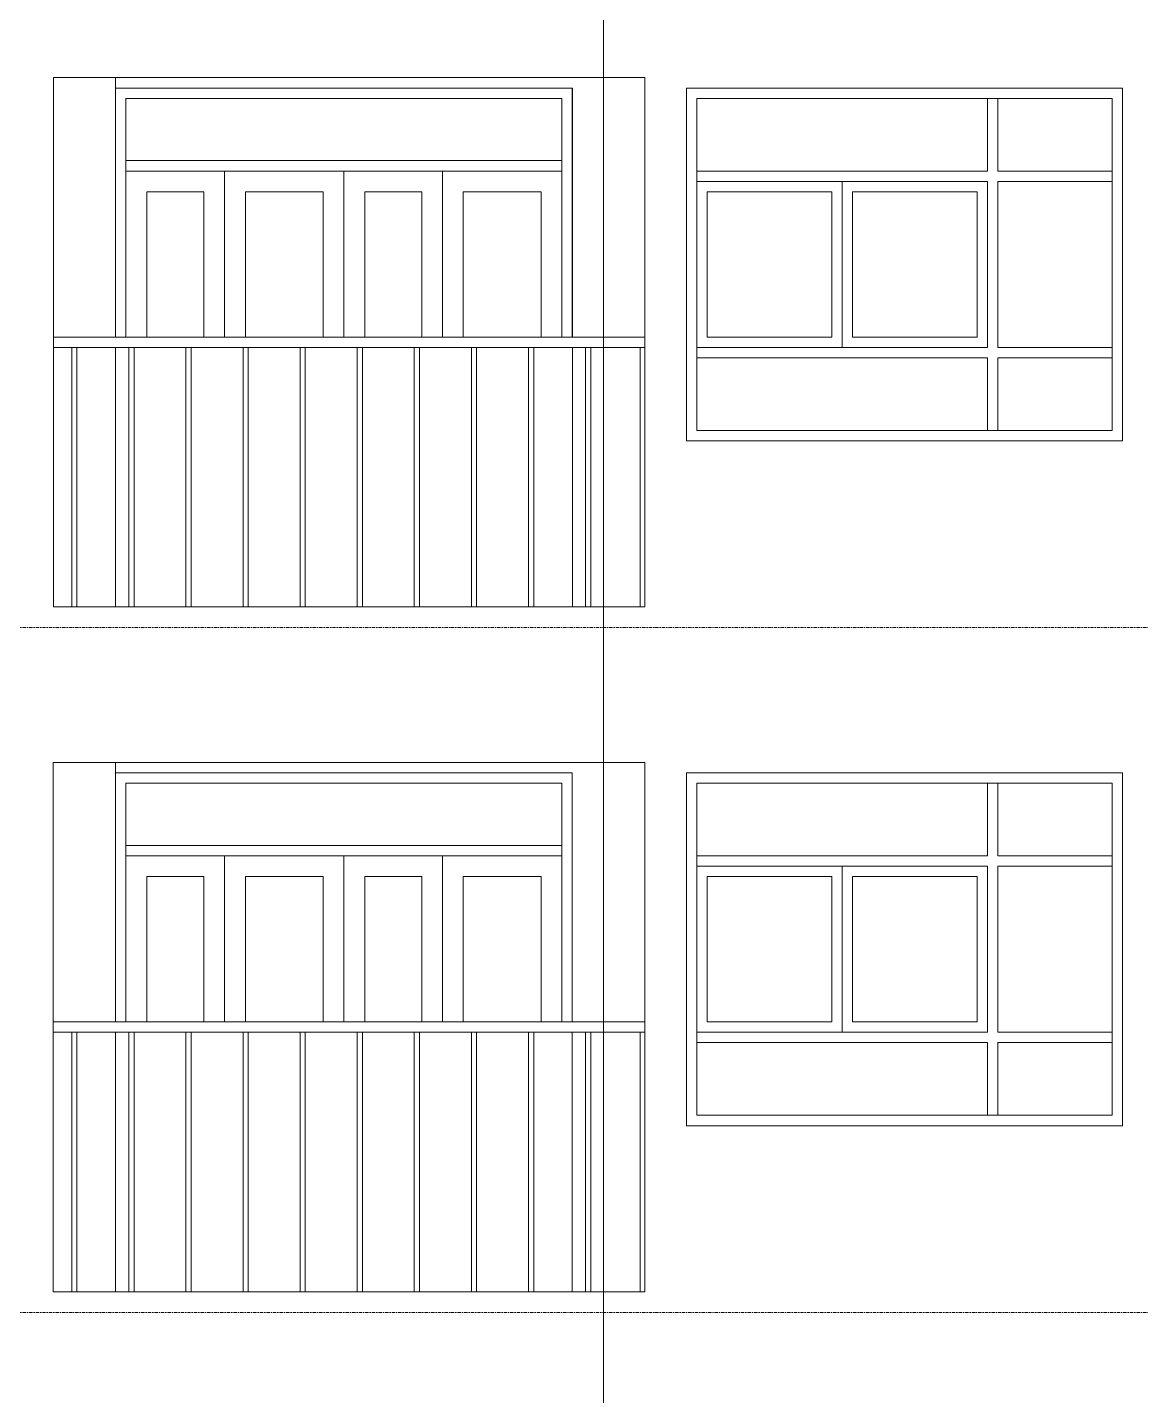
# Model space of a CAD drawing. Header units: millimetres. Extents: x -10599 to 108788, y -9455 to 93550.
# Drawn here: x 17126 to 22488, y 18199 to 24792 of the extents above; entities that cross this region are included whole.
import ezdxf

# ---------------------------------------------------------------- set-up
doc = ezdxf.new("R2010")
doc.units = ezdxf.units.MM
doc.linetypes.add('Centre', pattern=[31.75, 6.35, -4.7625, 15.875, -4.7625])
doc.linetypes.add('Grid Line', pattern=[4.2, 3, -0.6, 0, -0.6])
for name, color, linetype, lineweight in [('CUA', 31, 'Continuous', 9), ('NET THAY 1', 41, 'Continuous', 5), ('NET THAY 2', 55, 'Continuous', 5), ('NET-THAY', 2, 'Continuous', 9), ('TRUC', 225, 'Continuous', 5)]:
    doc.layers.add(name, color=color, linetype=linetype, lineweight=lineweight)

# ---------------------------------------------------------------- blocks, each defined once
blk = doc.blocks.new('CUA LO GIA - DB6-1834141-MẶT ĐỨNG 1-14')
at = {"layer": 'CUA'}
for p, q in [((19750.5, 21200), (17550.5, 21200)), ((19750.5, 21200), (19750.5, 20000)), ((17600.5, 21150), (17600.5, 20000)), ((17600.5, 21150), (19700.5, 21150)), ((19700.5, 20000), (19700.5, 21150)), ((19700.5, 20850), (17600.5, 20850)), ((17600.5, 20850), (17600.5, 20800)), ((19700.5, 20800), (19700.5, 20850)), ((17600.5, 20800), (19700.5, 20800)), ((18075.5, 20800), (17600.5, 20800)), ((17600.5, 20800), (17600.5, 20000)), ((18075.5, 20000), (18075.5, 20800)), ((18650.5, 20000), (18650.5, 20800)), ((18650.5, 20800), (18650.5, 20000)), ((19125.5, 20800), (19125.5, 20000)), ((19700.5, 20800), (19125.5, 20800)), ((19700.5, 20000), (19700.5, 20800)), ((17700.5, 20000), (17700.5, 20700)), ((17700.5, 20700), (17975.5, 20700)), ((17975.5, 20700), (17975.5, 20000)), ((18175.5, 20700), (18550.5, 20700)), ((18175.5, 20000), (18175.5, 20700)), ((18550.5, 20700), (18550.5, 20000)), ((18750.5, 20000), (18750.5, 20700)), ((18750.5, 20700), (19025.5, 20700)), ((19025.5, 20700), (19025.5, 20000)), ((19225.5, 20700), (19600.5, 20700)), ((19225.5, 20000), (19225.5, 20700)), ((19600.5, 20700), (19600.5, 20000))]:
    blk.add_line(p, q, dxfattribs=at)
blk = doc.blocks.new('X-PHONG NGU 2 - X-PHONG NGU 2_Recovery_-V92-MẶT ĐỨNG 1-14')
at = {"layer": 'CUA'}
for p, q in [((20350.5, 21150), (20350.5, 19550)), ((20350.5, 21150), (22350.5, 21150)), ((21800.5, 21150), (21750.5, 21150)), ((21750.5, 20800), (21750.5, 21150)), ((21800.5, 21150), (21800.5, 20800)), ((22350.5, 19550), (22350.5, 21150)), ((21750.5, 20800), (20350.5, 20800)), ((20350.5, 20800), (20350.5, 20750)), ((22350.5, 20800), (21800.5, 20800)), ((22350.5, 20800), (22350.5, 20750)), ((21050.5, 20750), (20350.5, 20750)), ((20350.5, 19950), (20350.5, 20750)), ((20350.5, 20750), (21750.5, 20750)), ((21050.5, 20750), (21050.5, 19950)), ((21750.5, 19950), (21750.5, 20750)), ((21800.5, 20750), (21800.5, 19950)), ((21800.5, 20750), (22350.5, 20750)), ((20400.5, 20700), (20400.5, 20000)), ((20400.5, 20700), (21000.5, 20700)), ((21000.5, 20000), (21000.5, 20700)), ((21100.5, 20700), (21700.5, 20700)), ((21100.5, 20700), (21100.5, 20000)), ((21700.5, 20000), (21700.5, 20700)), ((20400.5, 20000), (21000.5, 20000)), ((21100.5, 20000), (21700.5, 20000)), ((21050.5, 19950), (20350.5, 19950)), ((20350.5, 19950), (21750.5, 19950)), ((20350.5, 19900), (20350.5, 19950)), ((21800.5, 19950), (22350.5, 19950)), ((22350.5, 19950), (22350.5, 19900)), ((21750.5, 19900), (20350.5, 19900)), ((21750.5, 19550), (21750.5, 19900)), ((21800.5, 19900), (21800.5, 19550)), ((22350.5, 19900), (21800.5, 19900)), ((20350.5, 19550), (22350.5, 19550)), ((21800.5, 19550), (21750.5, 19550))]:
    blk.add_line(p, q, dxfattribs=at)
blk = doc.blocks.new('Railing - 25mm-V90-MẶT ĐỨNG 1-14')
at = {"layer": 'NET THAY 2'}
for p, q in [((16636.6, 18700), (16636.6, 19950)), ((16661.6, 18700), (16661.6, 19950))]:
    blk.add_line(p, q, dxfattribs=at)
blk = doc.blocks.new('Railing - 25mm-V91-MẶT ĐỨNG 1-14')
at = {"layer": 'NET THAY 2'}
blk.add_line((13924.1, 18700), (13924.1, 19950), dxfattribs=at)
blk = doc.blocks.new('Railing - Railing-1914979-MẶT ĐỨNG 1-14')
at = {"extrusion": (0, 0, -1), "zscale": -1}
for name, p in [('Railing - 25mm-V90-MẶT ĐỨNG 1-14', (-34001, 0)), ('Railing - 25mm-V90-MẶT ĐỨNG 1-14', (-34276, 0)), ('Railing - 25mm-V90-MẶT ĐỨNG 1-14', (-34551, 0)), ('Railing - 25mm-V90-MẶT ĐỨNG 1-14', (-34826, 0)), ('Railing - 25mm-V90-MẶT ĐỨNG 1-14', (-35101, 0)), ('Railing - 25mm-V90-MẶT ĐỨNG 1-14', (-35376, 0)), ('Railing - 25mm-V90-MẶT ĐỨNG 1-14', (-35651, 0)), ('Railing - 25mm-V90-MẶT ĐỨNG 1-14', (-35926, 0)), ('Railing - 25mm-V90-MẶT ĐỨNG 1-14', (-36201, 0)), ('Railing - 25mm-V90-MẶT ĐỨNG 1-14', (-36476, 0)), ('Railing - 25mm-V91-MẶT ĐỨNG 1-14', (-34001, 0))]:
    blk.add_blockref(name, p, dxfattribs=at)
blk = doc.blocks.new('Top Rail Type - Top Rail_Internal_-1914980-MẶT ĐỨNG 1-14')
at = {"layer": 'NET THAY 1'}
for p, q in [((20100.5, 19650), (17250.5, 19650)), ((17250.5, 19600), (20100.5, 19600))]:
    blk.add_line(p, q, dxfattribs=at)
blk = doc.blocks.new('Railing - Railing-1915036-MẶT ĐỨNG 1-14')
at = {"extrusion": (0, 0, -1), "zscale": -1}
for name, p in [('Railing - 25mm-V90-MẶT ĐỨNG 1-14', (-34001, 3300)), ('Railing - 25mm-V90-MẶT ĐỨNG 1-14', (-34276, 3300)), ('Railing - 25mm-V90-MẶT ĐỨNG 1-14', (-34551, 3300)), ('Railing - 25mm-V90-MẶT ĐỨNG 1-14', (-34826, 3300)), ('Railing - 25mm-V90-MẶT ĐỨNG 1-14', (-35101, 3300)), ('Railing - 25mm-V90-MẶT ĐỨNG 1-14', (-35376, 3300)), ('Railing - 25mm-V90-MẶT ĐỨNG 1-14', (-35651, 3300)), ('Railing - 25mm-V90-MẶT ĐỨNG 1-14', (-35926, 3300)), ('Railing - 25mm-V90-MẶT ĐỨNG 1-14', (-36201, 3300)), ('Railing - 25mm-V90-MẶT ĐỨNG 1-14', (-36476, 3300)), ('Railing - 25mm-V91-MẶT ĐỨNG 1-14', (-34001, 3300))]:
    blk.add_blockref(name, p, dxfattribs=at)
blk = doc.blocks.new('Top Rail Type - Top Rail_Internal_-1915037-MẶT ĐỨNG 1-14')
at = {"layer": 'NET THAY 1'}
for p, q in [((20100.5, 22950), (17250.5, 22950)), ((17250.5, 22900), (20100.5, 22900))]:
    blk.add_line(p, q, dxfattribs=at)
blk = doc.blocks.new('A$C545A63CE')
at = {"layer": 'NET-THAY'}
for p, q in [((-89221.5, 2650), (-89221.5, 100)), ((-88921.5, 1400), (-88921.5, 2650)), ((-86371.5, 2650), (-86371.5, 100)), ((-88921.5, 2600), (-86721.5, 2600)), ((-86721.5, 2600), (-86721.5, 1400)), ((-86171.5, 900), (-86171.5, 2600)), ((-86171.5, 2600), (-84071.5, 2600)), ((-84071.5, 2600), (-84071.5, 900)), ((-88921.5, 100), (-88921.5, 1350)), ((-86721.5, 1350), (-86721.5, 100)), ((-84071.5, 900), (-86171.5, 900)), ((-86371.5, 100), (-89221.5, 100))]:
    blk.add_line(p, q, dxfattribs=at)
blk.add_lwpolyline([(-86371.5, 2650), (-89221.5, 2650)], dxfattribs=at)
at = {"layer": 'CUA'}
for name in ['CUA LO GIA - DB6-1834141-MẶT ĐỨNG 1-14', 'X-PHONG NGU 2 - X-PHONG NGU 2_Recovery_-V92-MẶT ĐỨNG 1-14']:
    blk.add_blockref(name, (-106472.1, -18600), dxfattribs=at)
at = {"layer": 'NET THAY 1'}
for name, p in [('Top Rail Type - Top Rail_Internal_-1915037-MẶT ĐỨNG 1-14', (-106472.1, -21550)), ('Railing - Railing-1915036-MẶT ĐỨNG 1-14', (-106472.1, -21900))]:
    blk.add_blockref(name, p, dxfattribs=at)

msp = doc.modelspace()

# ---------------------------------------------------------------- linework, layer by layer
at = {"layer": 'NET-THAY'}
for p, q in [((20100.5, 21250), (17250.5, 21250)), ((17250.5, 21250), (17250.5, 18700)), ((17550.5, 20000), (17550.5, 21250)), ((20100.5, 21250), (20100.5, 18700)), ((17550.5, 21200), (19750.5, 21200)), ((19750.5, 21200), (19750.5, 20000)), ((20300.5, 19500), (20300.5, 21200)), ((20300.5, 21200), (22400.5, 21200)), ((22400.5, 21200), (22400.5, 19500)), ((17550.5, 18700), (17550.5, 19950)), ((19750.5, 19950), (19750.5, 18700)), ((22400.5, 19500), (20300.5, 19500)), ((20100.5, 18700), (17250.5, 18700))]:
    msp.add_line(p, q, dxfattribs=at)
at = {"layer": 'TRUC', "linetype": 'Grid Line'}
msp.add_line((19900.5, -5171), (19900.5, 91838.4), dxfattribs=at)
at = {"layer": 'TRUC', "linetype": 'Centre'}
for p, q in [((-10499.5, 21900), (108517.8, 21900)), ((-10499.5, 18600), (108517.8, 18600))]:
    msp.add_line(p, q, dxfattribs=at)

# ---------------------------------------------------------------- block references
at = {"layer": 'CUA'}
for name in ['CUA LO GIA - DB6-1834141-MẶT ĐỨNG 1-14', 'X-PHONG NGU 2 - X-PHONG NGU 2_Recovery_-V92-MẶT ĐỨNG 1-14']:
    msp.add_blockref(name, (0, 0), dxfattribs=at)
at = {"layer": 'NET THAY 1'}
for name, p in [('Top Rail Type - Top Rail_Internal_-1914980-MẶT ĐỨNG 1-14', (0, 350)), ('Railing - Railing-1914979-MẶT ĐỨNG 1-14', (0, 0))]:
    msp.add_blockref(name, p, dxfattribs=at)
at = {"layer": 'NET-THAY'}
msp.add_blockref('A$C545A63CE', (106472.1, 21900), dxfattribs=at)

doc.saveas('drawing.dxf')
